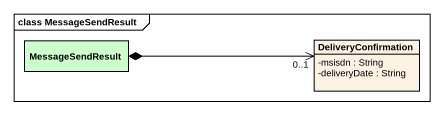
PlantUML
@startuml
mainframe class MessageSendResult
hide circle
hide empty members
skinparam classAttributeIconSize 0
class MessageSendResult #CCFFCC
class DeliveryConfirmation {
  -msisdn : String
  -deliveryDate : String
}
MessageSendResult *-right-> "0..1" DeliveryConfirmation
@enduml
